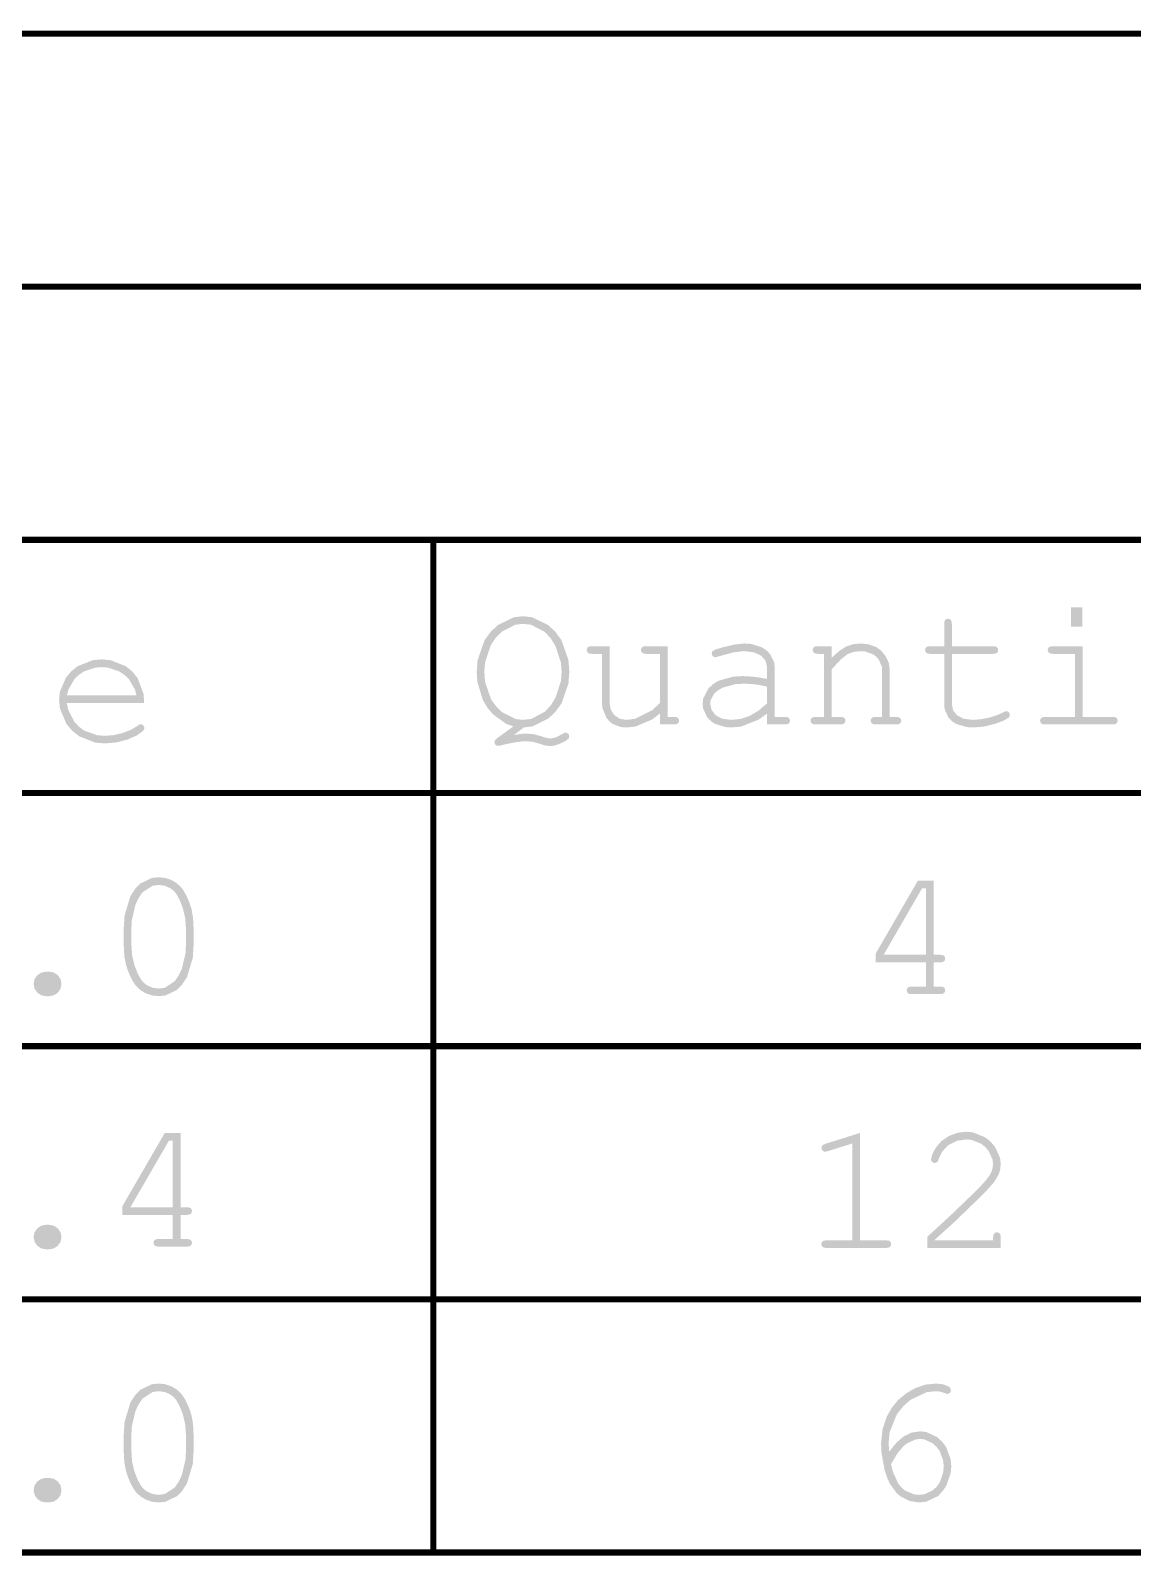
# Model space of a CAD drawing. Extents: x 0 to 13284, y 0 to 3969.
# Drawn here: x 7962 to 8665, y 2996 to 3969 of the extents above; entities that cross this region are included whole.
import ezdxf

# ---------------------------------------------------------------- set-up
doc = ezdxf.new("R2010")
doc.units = 0
doc.layers.add('DRILL_SYMBOLS', color=255, linetype='CONTINUOUS')

msp = doc.modelspace()

# ---------------------------------------------------------------- hatches: boundary and pattern name
at = {"layer": 'DRILL_SYMBOLS'}
for points in [[(8632.604606, 3600.924094), (8632.604606, 3588.409488), (8625.453386, 3588.409488), (8625.453386, 3600.924094)], [(8276.486102, 3524.222559), (8270.026929, 3519.378189), (8274.395512, 3520.113465), (8277.927874, 3520.358583), (8282.959646, 3519.897205), (8287.904961, 3518.51311), (8290.975945, 3517.518268), (8293.268346, 3517.186693), (8296.800709, 3517.864331), (8300.707913, 3519.897205), (8302.092008, 3520.675787), (8303.014764, 3520.935276), (8303.959134, 3520.769488), (8304.716063, 3520.272087), (8305.213465, 3519.500709), (8305.379252, 3518.51311), (8305.235079, 3517.705709), (8304.802559, 3517.013661), (8302.827323, 3515.514213), (8299.323819, 3513.784094), (8296.123071, 3512.702756), (8292.98, 3512.342323), (8290.096457, 3512.731575), (8286.290157, 3513.899449), (8282.094606, 3515.067283), (8278.043189, 3515.456535), (8274.885709, 3515.283543), (8271.065, 3514.764488), (8265.816969, 3513.784094), (8261.722323, 3512.803661), (8260.72748, 3512.587402), (8260.049843, 3512.515315), (8259.141535, 3512.688346), (8258.377402, 3513.207362), (8257.858346, 3514.014764), (8257.685354, 3515.052835), (8258.016929, 3516.148583), (8259.011772, 3517.129016), (8269.79626, 3524.914606), (8265.151929, 3526.543386), (8256.890551, 3532.483071), (8253.273504, 3536.793937), (8250.258386, 3541.793268), (8246.812559, 3553.240984), (8246.381811, 3559.689331), (8246.938701, 3567.14689), (8251.39378, 3579.921024), (8255.292008, 3585.237559), (8259.92189, 3589.577323), (8270.230591, 3594.537008), (8275.90937, 3595.156969), (8281.588189, 3594.537008), (8291.89685, 3589.577323), (8296.526772, 3585.237559), (8300.424961, 3579.921024), (8304.880039, 3567.14689), (8305.436929, 3559.689331), (8304.889055, 3552.330866), (8300.506063, 3539.657638), (8300.534921, 3559.689331), (8300.105984, 3565.449213), (8296.674567, 3576.060669), (8293.672047, 3580.912244), (8289.988307, 3585.024921), (8281.106969, 3589.725079), (8275.90937, 3590.312638), (8270.991142, 3589.752126), (8262.268386, 3585.268228), (8258.463898, 3581.344764), (8255.297402, 3576.628386), (8251.678543, 3565.80063), (8251.226181, 3559.689331), (8251.700157, 3553.25), (8255.492047, 3542.220394), (8258.809921, 3537.630157), (8262.722559, 3533.883346), (8271.272283, 3529.60126), (8275.90937, 3529.066024), (8281.106969, 3529.651732), (8289.988307, 3534.33748), (8293.672047, 3538.437559), (8296.674567, 3543.280118), (8300.105984, 3553.905984), (8300.534921, 3559.689331), (8300.506063, 3539.657638), (8296.670945, 3534.342913), (8292.122126, 3529.980118), (8282.029724, 3524.919961)], [(8549.385315, 3576.067874), (8575.683307, 3576.067874), (8577.168346, 3575.894882), (8578.16315, 3575.375827), (8578.725472, 3574.582835), (8578.912874, 3573.588031), (8578.725472, 3572.636457), (8578.16315, 3571.857913), (8577.168346, 3571.338858), (8575.683307, 3571.165827), (8549.385315, 3571.165827), (8549.385315, 3538.927756), (8550.22878, 3535.06378), (8552.759094, 3531.89189), (8556.918622, 3529.77248), (8562.649646, 3529.066024), (8567.753543, 3529.433661), (8573.261142, 3530.536614), (8578.336181, 3532.100945), (8582.14248, 3533.852717), (8583.194961, 3534.415), (8584.045591, 3534.602441), (8584.910669, 3534.422205), (8585.660394, 3533.881535), (8586.179449, 3533.095748), (8586.352441, 3532.180236), (8586.165, 3531.344016), (8585.602717, 3530.565433), (8582.438031, 3528.582992), (8576.634882, 3526.441969), (8569.663898, 3524.777402), (8562.995669, 3524.222559), (8558.97315, 3524.471181), (8552.22563, 3526.460394), (8549.500669, 3528.200945), (8547.305551, 3530.363622), (8544.79689, 3535.727008), (8544.483307, 3538.927756), (8544.483307, 3571.165827), (8535.544291, 3571.165827), (8534.059252, 3571.338858), (8533.064449, 3571.857913), (8532.502126, 3572.650866), (8532.314724, 3573.645709), (8532.502126, 3574.597283), (8533.064449, 3575.375827), (8534.059252, 3575.894882), (8535.544291, 3576.067874), (8544.483307, 3576.067874), (8544.483307, 3590.370276), (8544.656299, 3591.855315), (8545.175354, 3592.850157), (8545.953898, 3593.412441), (8546.905472, 3593.599882), (8547.900315, 3593.412441), (8548.693268, 3592.850157), (8549.212323, 3591.855315), (8549.385315, 3590.370276)], [(8363.280984, 3526.124803), (8363.280984, 3533.218307), (8358.220315, 3529.282677), (8347.493543, 3524.784764), (8341.827362, 3524.222559), (8338.493228, 3524.463976), (8333.100984, 3526.395512), (8331.042874, 3528.085591), (8328.948701, 3530.727638), (8326.555354, 3536.638937), (8326.256181, 3539.90815), (8326.256181, 3571.165827), (8319.73937, 3571.165827), (8318.254331, 3571.338858), (8317.259488, 3571.857913), (8316.697205, 3572.650866), (8316.509764, 3573.645709), (8316.697205, 3574.597283), (8317.259488, 3575.375827), (8318.254331, 3575.894882), (8319.73937, 3576.067874), (8331.100551, 3576.067874), (8331.100551, 3539.90815), (8331.850276, 3535.597244), (8334.099449, 3532.122559), (8337.473189, 3529.830157), (8341.596654, 3529.066024), (8347.385394, 3529.743622), (8358.227559, 3535.164724), (8363.280984, 3539.90815), (8363.280984, 3571.165827), (8354.341969, 3571.165827), (8352.856929, 3571.338858), (8351.862087, 3571.857913), (8351.299803, 3572.650866), (8351.112402, 3573.645709), (8351.299803, 3574.597283), (8351.862087, 3575.375827), (8352.856929, 3575.894882), (8354.341969, 3576.067874), (8368.125315, 3576.067874), (8368.125315, 3530.969134), (8372.219961, 3530.969134), (8373.705, 3530.803346), (8374.699843, 3530.305945), (8375.262126, 3529.534567), (8375.449567, 3528.546969), (8375.262126, 3527.595394), (8374.699843, 3526.81685), (8373.705, 3526.297795), (8372.219961, 3526.124803)], [(8431.505787, 3526.124803), (8431.505787, 3533.102992), (8426.13878, 3529.217795), (8414.864094, 3524.777559), (8408.956417, 3524.222559), (8404.840157, 3524.498228), (8398.034961, 3526.703701), (8395.346063, 3528.633465), (8393.201417, 3530.96374), (8390.750394, 3536.370394), (8390.444016, 3539.446772), (8390.847717, 3542.852992), (8394.077283, 3548.994961), (8396.90315, 3551.730709), (8400.504016, 3554.026732), (8409.933228, 3556.650787), (8415.761575, 3556.97878), (8419.250669, 3556.87063), (8423.02815, 3556.54626), (8427.108346, 3555.991142), (8431.505787, 3555.190984), (8431.505787, 3563.034252), (8430.583031, 3566.754016), (8427.814843, 3569.954764), (8423.201142, 3572.160669), (8416.742008, 3572.895984), (8409.95122, 3572.074173), (8400.88248, 3569.60874), (8399.368622, 3569.176181), (8398.517953, 3569.032008), (8397.660118, 3569.205039), (8396.932008, 3569.724055), (8396.434606, 3570.502638), (8396.26878, 3571.454213), (8396.412953, 3572.333701), (8396.845512, 3573.011299), (8398.878386, 3574.034961), (8403.362323, 3575.375827), (8411.263268, 3577.19248), (8416.972677, 3577.798031), (8421.305197, 3577.515079), (8428.456417, 3575.251457), (8431.275079, 3573.270827), (8433.520669, 3570.933346), (8436.087008, 3565.815039), (8436.407795, 3563.034252), (8436.407795, 3530.969134), (8431.505787, 3550.23126), (8428.002244, 3551.081929), (8424.29689, 3551.673031), (8420.389685, 3552.019055), (8416.28063, 3552.134409), (8411.292087, 3551.849646), (8403.045118, 3549.571654), (8399.786732, 3547.578386), (8397.818701, 3545.794213), (8395.569528, 3541.728386), (8395.288386, 3539.446772), (8396.14622, 3535.409803), (8398.719803, 3532.064882), (8402.937008, 3529.815748), (8408.725709, 3529.066024), (8414.788386, 3529.693189), (8420.404094, 3531.574685), (8425.87563, 3534.825906), (8431.505787, 3539.562126), (8431.505787, 3550.23126), (8436.407795, 3530.969134), (8442.866969, 3530.969134), (8444.395236, 3530.803346), (8445.404488, 3530.305945), (8445.966772, 3529.534567), (8446.154213, 3528.546969), (8445.966772, 3527.595394), (8445.404488, 3526.81685), (8444.395236, 3526.297795), (8442.866969, 3526.124803)], [(8472.798228, 3576.067874), (8472.798228, 3568.743661), (8477.62815, 3573.083425), (8481.967913, 3575.837205), (8486.322087, 3577.307795), (8491.195276, 3577.798031), (8496.486575, 3577.20689), (8501.287717, 3575.433504), (8504.365906, 3573.133858), (8507.141299, 3569.695236), (8509.109331, 3565.636654), (8509.765354, 3561.477126), (8509.765354, 3530.969134), (8513.86, 3530.969134), (8515.345, 3530.803346), (8516.339843, 3530.305945), (8516.902126, 3529.534567), (8517.089567, 3528.546969), (8516.902126, 3527.595394), (8516.339843, 3526.81685), (8515.345, 3526.297795), (8513.86, 3526.124803), (8500.884016, 3526.124803), (8499.355709, 3526.297795), (8498.346496, 3526.81685), (8497.784173, 3527.595394), (8497.596772, 3528.546969), (8497.784173, 3529.534567), (8498.346496, 3530.305945), (8499.355709, 3530.803346), (8500.884016, 3530.969134), (8504.920984, 3530.969134), (8504.920984, 3560.669724), (8504.686693, 3563.136969), (8502.812362, 3567.476693), (8501.172362, 3569.349213), (8499.139449, 3570.900906), (8494.122087, 3572.674291), (8491.137598, 3572.895984), (8486.66811, 3572.412992), (8482.832992, 3570.964016), (8478.565315, 3567.597441), (8472.798228, 3561.361772), (8472.798228, 3530.969134), (8478.276969, 3530.969134), (8479.762008, 3530.803346), (8480.756811, 3530.305945), (8481.319094, 3529.534567), (8481.506535, 3528.546969), (8481.319094, 3527.595394), (8480.756811, 3526.81685), (8479.762008, 3526.297795), (8478.276969, 3526.124803), (8462.475118, 3526.124803), (8460.990079, 3526.297795), (8459.995276, 3526.81685), (8459.432953, 3527.595394), (8459.245551, 3528.546969), (8459.432953, 3529.534567), (8459.995276, 3530.305945), (8460.990079, 3530.803346), (8462.475118, 3530.969134), (8467.953858, 3530.969134), (8467.953858, 3571.165827), (8463.859213, 3571.165827), (8462.374173, 3571.338858), (8461.37937, 3571.857913), (8460.817087, 3572.650866), (8460.629646, 3573.645709), (8460.817087, 3574.597283), (8461.37937, 3575.375827), (8462.374173, 3575.894882), (8463.859213, 3576.067874)], [(8632.777598, 3576.067874), (8632.777598, 3530.969134), (8651.809055, 3530.969134), (8653.337323, 3530.803346), (8654.346575, 3530.305945), (8654.908858, 3529.534567), (8655.096299, 3528.546969), (8654.908858, 3527.595394), (8654.346575, 3526.81685), (8653.337323, 3526.297795), (8651.809055, 3526.124803), (8608.901811, 3526.124803), (8607.416772, 3526.297795), (8606.421969, 3526.81685), (8605.859685, 3527.595394), (8605.672244, 3528.546969), (8605.859685, 3529.534567), (8606.421969, 3530.305945), (8607.416772, 3530.803346), (8608.901811, 3530.969134), (8627.933268, 3530.969134), (8627.933268, 3571.165827), (8613.803858, 3571.165827), (8612.311614, 3571.338858), (8611.295157, 3571.857913), (8610.71126, 3572.636457), (8610.516614, 3573.588031), (8610.704016, 3574.582835), (8611.266339, 3575.375827), (8612.275551, 3575.894882), (8613.803858, 3576.067874)], [(8034.32937, 3539.763976), (7984.962992, 3539.763976), (7985.930787, 3535.292677), (7989.86685, 3527.723346), (7992.835079, 3524.625315), (7996.333189, 3522.114843), (8004.508071, 3519.245709), (8009.184843, 3518.887087), (8014.735669, 3519.334016), (8020.546024, 3520.674882), (8025.938268, 3522.751024), (8030.234724, 3525.403898), (8031.258386, 3526.052677), (8032.137874, 3526.268976), (8033.002953, 3526.08874), (8033.752677, 3525.548071), (8034.271732, 3524.762283), (8034.444724, 3523.846772), (8034.214055, 3522.880787), (8033.522008, 3521.943622), (8029.679646, 3519.15378), (8023.689094, 3516.551378), (8016.530669, 3514.670551), (8009.184843, 3514.043622), (8003.214055, 3514.553583), (7992.818858, 3518.633346), (7988.394409, 3522.20315), (7984.748543, 3526.497835), (7980.581811, 3536.374016), (7980.060945, 3541.955472), (7980.54937, 3547.044921), (7984.456575, 3556.099291), (7987.875394, 3560.064173), (7992.015079, 3563.369449), (8001.689409, 3567.14689), (8007.224016, 3567.619094), (8012.900984, 3567.134291), (8022.67622, 3563.255906), (8026.774488, 3559.862323), (8030.122992, 3555.697402), (8029.427362, 3544.666024), (8028.412717, 3548.486732), (8024.620827, 3555.003543), (8021.843622, 3557.699646), (8018.626654, 3559.894764), (8011.31685, 3562.403465), (8007.224016, 3562.717047), (8003.132953, 3562.407047), (7995.837598, 3559.927205), (7992.633228, 3557.757323), (7989.865039, 3555.079252), (7986.05874, 3548.533583), (7985.020669, 3544.666024), (8029.427362, 3544.666024), (8030.122992, 3555.697402), (8033.900472, 3545.648228)], [(8065.788937, 3396.772559), (8065.788937, 3384.777008), (8065.323976, 3377.369882), (8061.604173, 3364.999449), (8060.944567, 3396.138189), (8060.461575, 3402.76315), (8059.012598, 3408.912323), (8056.958071, 3414.225276), (8054.658425, 3418.341535), (8053.000394, 3420.215827), (8050.909803, 3421.801772), (8047.420709, 3423.315669), (8043.527913, 3423.820276), (8039.682008, 3423.30122), (8033.309331, 3419.148937), (8030.782638, 3415.515669), (8028.764134, 3411.190315), (8026.457323, 3401.501575), (8026.168937, 3396.138189), (8026.168937, 3385.469055), (8026.651969, 3378.83689), (8028.100945, 3372.666102), (8030.169882, 3367.331535), (8032.512756, 3363.208031), (8034.127559, 3361.376969), (8036.203701, 3359.805433), (8039.707244, 3358.248346), (8043.643268, 3357.729291), (8047.463976, 3358.250118), (8053.807795, 3362.41685), (8056.330906, 3366.062756), (8058.34937, 3370.400709), (8060.65622, 3380.103858), (8060.944567, 3385.469055), (8060.944567, 3396.138189), (8061.604173, 3364.999449), (8058.34937, 3360.036142), (8055.245945, 3356.907874), (8047.892913, 3353.332717), (8043.643268, 3352.885827), (8039.49815, 3353.311142), (8035.59815, 3354.587126), (8032.10185, 3356.626575), (8029.167835, 3359.344094), (8027.416102, 3361.823937), (8025.505748, 3365.457205), (8023.797244, 3369.494173), (8022.651024, 3373.185118), (8021.656181, 3378.562953), (8021.324606, 3384.777008), (8021.324606, 3396.772559), (8021.789567, 3404.204921), (8025.509331, 3416.604173), (8028.764134, 3421.571102), (8031.867559, 3424.699764), (8039.22063, 3428.275354), (8043.470276, 3428.722323), (8047.651417, 3428.296969), (8051.544213, 3427.021024), (8055.018898, 3424.980906), (8057.945669, 3422.26315), (8059.733504, 3419.740039), (8061.636614, 3416.092362), (8063.337913, 3412.069803), (8064.520197, 3408.422126), (8065.471732, 3403.029882)], [(8532.920276, 3374.425039), (8532.920276, 3421.657598), (8530.382756, 3421.657598), (8505.872559, 3379.269409), (8532.920276, 3379.269409), (8532.920276, 3374.425039), (8500.79752, 3374.425039), (8500.79752, 3380.019134), (8527.729882, 3426.559606), (8537.822323, 3426.559606), (8537.822323, 3379.269409), (8541.859291, 3379.269409), (8543.387559, 3379.103583), (8544.396811, 3378.606181), (8544.959094, 3377.834843), (8545.146535, 3376.847205), (8544.959094, 3375.89563), (8544.396811, 3375.117087), (8543.387559, 3374.598031), (8541.859291, 3374.425039), (8537.822323, 3374.425039), (8537.822323, 3359.02685), (8541.859291, 3359.02685), (8543.387559, 3358.861063), (8544.396811, 3358.363661), (8544.959094, 3357.592283), (8545.146535, 3356.604685), (8544.959094, 3355.65311), (8544.396811, 3354.874567), (8543.387559, 3354.355512), (8541.859291, 3354.18252), (8523.865945, 3354.18252), (8522.337638, 3354.355512), (8521.328386, 3354.874567), (8520.766102, 3355.65311), (8520.578661, 3356.604685), (8520.766102, 3357.592283), (8521.328386, 3358.363661), (8522.337638, 3358.861063), (8523.865945, 3359.02685), (8532.920276, 3359.02685)], [(7971.669843, 3368.51378), (7973.746024, 3368.51378), (7976.744882, 3367.944291), (7979.282441, 3366.235787), (7981.012559, 3363.719882), (7981.589252, 3360.728189), (7981.005354, 3357.657205), (7979.253583, 3355.134094), (7976.708858, 3353.447913), (7973.746024, 3352.885827), (7971.669843, 3352.885827), (7968.670945, 3353.455118), (7966.133425, 3355.162953), (7964.403307, 3357.678819), (7963.826575, 3360.670512), (7964.410512, 3363.741496), (7966.162283, 3366.264606), (7968.707008, 3367.951496)], [(8052.582283, 3213.440276), (8052.582283, 3260.672835), (8050.044764, 3260.672835), (8025.534567, 3218.284646), (8052.582283, 3218.284646), (8052.582283, 3213.440276), (8020.459528, 3213.440276), (8020.459528, 3219.03437), (8047.39189, 3265.574843), (8057.484331, 3265.574843), (8057.484331, 3218.284646), (8061.521299, 3218.284646), (8063.049567, 3218.118819), (8064.058819, 3217.621417), (8064.621102, 3216.850079), (8064.808543, 3215.862441), (8064.621102, 3214.910866), (8064.058819, 3214.132323), (8063.049567, 3213.613268), (8061.521299, 3213.440276), (8057.484331, 3213.440276), (8057.484331, 3198.042087), (8061.521299, 3198.042087), (8063.049567, 3197.876299), (8064.058819, 3197.378898), (8064.621102, 3196.60752), (8064.808543, 3195.619921), (8064.621102, 3194.668346), (8064.058819, 3193.889803), (8063.049567, 3193.370748), (8061.521299, 3193.197756), (8043.527913, 3193.197756), (8041.999646, 3193.370748), (8040.990394, 3193.889803), (8040.42811, 3194.668346), (8040.240669, 3195.619921), (8040.42811, 3196.60752), (8040.990394, 3197.378898), (8041.999646, 3197.876299), (8043.527913, 3198.042087), (8052.582283, 3198.042087)], [(8490.849252, 3265.690197), (8490.849252, 3197.177008), (8507.458504, 3197.177008), (8508.943543, 3197.01122), (8509.938346, 3196.513819), (8510.500669, 3195.742441), (8510.688071, 3194.754843), (8510.500669, 3193.803268), (8509.938346, 3193.024724), (8508.943543, 3192.505669), (8507.458504, 3192.332677), (8469.39563, 3192.332677), (8467.910591, 3192.505669), (8466.915787, 3193.024724), (8466.353504, 3193.803268), (8466.166063, 3194.754843), (8466.353504, 3195.742441), (8466.915787, 3196.513819), (8467.910591, 3197.01122), (8469.39563, 3197.177008), (8486.004882, 3197.177008), (8486.004882, 3259.000354), (8470.203031, 3254.04063), (8469.208189, 3253.781142), (8468.530551, 3253.694606), (8467.701535, 3253.874843), (8466.944606, 3254.415512), (8466.403937, 3255.20126), (8466.22374, 3256.116811), (8466.367913, 3256.953031), (8466.800433, 3257.731575), (8467.50689, 3258.207362), (8468.703583, 3258.712008)], [(8538.485512, 3197.177008), (8575.683307, 3197.177008), (8575.683307, 3199.080157), (8575.856339, 3200.565197), (8576.375354, 3201.560039), (8577.168346, 3202.122323), (8578.16315, 3202.309724), (8579.114724, 3202.122323), (8579.893307, 3201.560039), (8580.412323, 3200.565197), (8580.585354, 3199.080157), (8580.585354, 3192.332677), (8533.756496, 3192.332677), (8533.756496, 3199.483858), (8548.318425, 3212.863543), (8562.476654, 3226.473898), (8567.969803, 3232.024724), (8571.415669, 3235.874291), (8573.455787, 3238.692953), (8574.731732, 3241.151181), (8575.402165, 3243.436378), (8575.62563, 3245.736024), (8575.312047, 3248.760157), (8572.803386, 3254.267717), (8570.608268, 3256.751181), (8567.969803, 3258.845354), (8561.91437, 3261.238701), (8558.497362, 3261.537874), (8552.513976, 3260.629567), (8547.251496, 3257.904606), (8543.214528, 3253.83878), (8540.907677, 3248.907913), (8540.518425, 3247.768937), (8540.042638, 3247.120118), (8539.292913, 3246.687598), (8538.427835, 3246.543425), (8537.526732, 3246.709213), (8536.784213, 3247.206614), (8536.286811, 3247.934724), (8536.120984, 3248.792598), (8536.877913, 3252.050984), (8539.14874, 3256.289803), (8542.75315, 3260.514213), (8547.511024, 3263.72937), (8552.910472, 3265.762283), (8558.439685, 3266.439921), (8562.808268, 3266.047008), (8570.593858, 3262.903937), (8574.010866, 3260.15378), (8576.861969, 3256.906181), (8580.120394, 3249.783819), (8580.527677, 3245.909016), (8580.25374, 3242.701063), (8579.431929, 3239.767047), (8577.954094, 3236.840276), (8575.712165, 3233.653937), (8572.042835, 3229.494409), (8566.282953, 3223.648031), (8550.798268, 3208.696811), (8538.485512, 3197.523031)], [(7971.669843, 3207.096457), (7973.746024, 3207.096457), (7976.744882, 3206.526969), (7979.282441, 3204.818465), (7981.012559, 3202.302559), (7981.589252, 3199.310866), (7981.005354, 3196.239882), (7979.253583, 3193.716772), (7976.708858, 3192.030591), (7973.746024, 3191.468504), (7971.669843, 3191.468504), (7968.670945, 3192.037795), (7966.133425, 3193.74563), (7964.403307, 3196.261496), (7963.826575, 3199.253189), (7964.410512, 3202.324173), (7966.162283, 3204.847283), (7968.707008, 3206.534173)], [(8065.788937, 3073.937913), (8065.788937, 3061.942362), (8065.323976, 3054.535236), (8061.604173, 3042.164803), (8060.944567, 3073.303543), (8060.461575, 3079.928504), (8059.012598, 3086.077677), (8056.958071, 3091.39063), (8054.658425, 3095.50689), (8053.000394, 3097.381181), (8050.909803, 3098.967126), (8047.420709, 3100.481024), (8043.527913, 3100.98563), (8039.682008, 3100.466575), (8033.309331, 3096.314291), (8030.782638, 3092.681024), (8028.764134, 3088.355669), (8026.457323, 3078.666929), (8026.168937, 3073.303543), (8026.168937, 3062.634409), (8026.651969, 3056.002244), (8028.100945, 3049.831457), (8030.169882, 3044.49689), (8032.512756, 3040.373386), (8034.127559, 3038.542323), (8036.203701, 3036.970787), (8039.707244, 3035.413701), (8043.643268, 3034.894646), (8047.463976, 3035.415472), (8053.807795, 3039.582205), (8056.330906, 3043.22811), (8058.34937, 3047.566063), (8060.65622, 3057.269213), (8060.944567, 3062.634409), (8060.944567, 3073.303543), (8061.604173, 3042.164803), (8058.34937, 3037.201496), (8055.245945, 3034.073228), (8047.892913, 3030.498071), (8043.643268, 3030.051181), (8039.49815, 3030.476496), (8035.59815, 3031.75248), (8032.10185, 3033.791929), (8029.167835, 3036.509449), (8027.416102, 3038.989291), (8025.505748, 3042.622559), (8023.797244, 3046.659528), (8022.651024, 3050.350472), (8021.656181, 3055.728307), (8021.324606, 3061.942362), (8021.324606, 3073.937913), (8021.789567, 3081.370276), (8025.509331, 3093.769528), (8028.764134, 3098.736457), (8031.867559, 3101.865118), (8039.22063, 3105.440709), (8043.470276, 3105.887677), (8047.651417, 3105.462323), (8051.544213, 3104.186378), (8055.018898, 3102.14626), (8057.945669, 3099.428504), (8059.733504, 3096.905394), (8061.636614, 3093.257717), (8063.337913, 3089.235157), (8064.520197, 3085.58748), (8065.471732, 3080.195236)], [(8509.448189, 3062.40374), (8510.543937, 3054.387441), (8511.796457, 3049.514252), (8515.242323, 3042.017008), (8517.435591, 3039.392992), (8519.892047, 3037.424961), (8525.442874, 3035.175787), (8528.537283, 3034.894646), (8531.649724, 3035.210039), (8537.171693, 3037.73315), (8539.58126, 3039.940866), (8541.587165, 3042.653189), (8543.879567, 3049.213268), (8544.166142, 3053.061024), (8543.877756, 3056.67626), (8541.570945, 3062.933583), (8539.552441, 3065.57563), (8537.169921, 3067.745512), (8531.950669, 3070.225354), (8529.113976, 3070.535354), (8526.342165, 3070.236181), (8520.949921, 3067.842835), (8518.329528, 3065.748622), (8514.652992, 3061.322402), (8510.543937, 3054.387441), (8509.448189, 3062.40374), (8514.011378, 3068.170827), (8518.70437, 3072.207795), (8523.728976, 3074.586732), (8529.287008, 3075.379685), (8533.042835, 3074.977795), (8539.905669, 3071.762638), (8543.012717, 3068.94937), (8545.636732, 3065.545), (8548.63563, 3057.600827), (8549.010472, 3053.061024), (8548.668071, 3048.827598), (8545.928701, 3040.912244), (8543.531732, 3037.230315), (8540.532835, 3034.089449), (8532.977953, 3030.499882), (8528.421929, 3030.051181), (8522.344843, 3031.016929), (8516.685906, 3033.914252), (8514.106929, 3036.105748), (8509.824843, 3042.045866), (8508.121732, 3045.794488), (8506.43126, 3050.916378), (8504.499291, 3061.960394), (8504.257795, 3067.88248), (8505.166102, 3076.677283), (8507.891063, 3084.837756), (8511.12063, 3090.525551), (8515.272953, 3095.478031), (8520.268701, 3099.644764), (8526.028583, 3102.975276), (8532.422874, 3105.159567), (8539.321772, 3105.887677), (8543.762441, 3105.39748), (8547.395709, 3103.92685), (8548.43378, 3102.917598), (8548.779803, 3101.62), (8548.62122, 3100.67563), (8548.145433, 3099.918701), (8547.424528, 3099.421299), (8546.53063, 3099.255512), (8545.708819, 3099.399685), (8544.742835, 3099.832205), (8542.089961, 3100.697283), (8538.860394, 3100.98563), (8533.361811, 3100.38189), (8523.110787, 3095.551929), (8518.358346, 3091.325748), (8514.30874, 3086.26689), (8509.680669, 3074.775945), (8509.102165, 3068.343819), (8509.188661, 3065.907244)], [(7971.669843, 3045.679134), (7973.746024, 3045.679134), (7976.744882, 3045.109646), (7979.282441, 3043.401142), (7981.012559, 3040.885236), (7981.589252, 3037.893543), (7981.005354, 3034.822559), (7979.253583, 3032.299449), (7976.708858, 3030.613268), (7973.746024, 3030.051181), (7971.669843, 3030.051181), (7968.670945, 3030.620472), (7966.133425, 3032.328307), (7964.403307, 3034.844173), (7963.826575, 3037.835866), (7964.410512, 3040.90685), (7966.162283, 3043.429961), (7968.707008, 3045.11685)]]:
    msp.add_hatch(color=7, dxfattribs=at).paths.add_polyline_path(points)

# ---------------------------------------------------------------- linework, layer by layer
at = {"layer": 'DRILL_SYMBOLS', "color": 7}
for points, const_width in [([(13281.884016, 3966.692913), (7116.299213, 3966.692913)], 3.937008), ([(7116.299213, 3805.275591), (13281.884016, 3805.275591)], 3.937008), ([(7116.299213, 3643.858268), (13281.884016, 3643.858268)], 3.937008), ([(8218.730551, 3643.858268), (8218.730551, 2998.188976)], 3.937008), ([(8632.604606, 3600.924094), (8632.604606, 3588.409488), (8625.453386, 3588.409488), (8625.453386, 3600.924094), (8632.604606, 3600.924094)], 0.000039), ([(8276.486102, 3524.222559), (8270.026929, 3519.378189), (8274.395512, 3520.113465), (8277.927874, 3520.358583), (8282.959646, 3519.897205), (8287.904961, 3518.51311), (8290.975945, 3517.518268), (8293.268346, 3517.186693), (8296.800709, 3517.864331), (8300.707913, 3519.897205), (8302.092008, 3520.675787), (8303.014764, 3520.935276), (8303.959134, 3520.769488), (8304.716063, 3520.272087), (8305.213465, 3519.500709), (8305.379252, 3518.51311), (8305.235079, 3517.705709), (8304.802559, 3517.013661), (8302.827323, 3515.514213), (8299.323819, 3513.784094), (8296.123071, 3512.702756), (8292.98, 3512.342323), (8290.096457, 3512.731575), (8286.290157, 3513.899449), (8282.094606, 3515.067283), (8278.043189, 3515.456535), (8274.885709, 3515.283543), (8271.065, 3514.764488), (8265.816969, 3513.784094), (8261.722323, 3512.803661), (8260.72748, 3512.587402), (8260.049843, 3512.515315), (8259.141535, 3512.688346), (8258.377402, 3513.207362), (8257.858346, 3514.014764), (8257.685354, 3515.052835), (8258.016929, 3516.148583), (8259.011772, 3517.129016), (8269.79626, 3524.914606), (8265.151929, 3526.543386), (8256.890551, 3532.483071), (8253.273504, 3536.793937), (8250.258386, 3541.793268), (8246.812559, 3553.240984), (8246.381811, 3559.689331), (8246.938701, 3567.14689), (8251.39378, 3579.921024), (8255.292008, 3585.237559), (8259.92189, 3589.577323), (8270.230591, 3594.537008), (8275.90937, 3595.156969), (8281.588189, 3594.537008), (8291.89685, 3589.577323), (8296.526772, 3585.237559), (8300.424961, 3579.921024), (8304.880039, 3567.14689), (8305.436929, 3559.689331), (8304.889055, 3552.330866), (8300.506063, 3539.657638), (8300.534921, 3559.689331), (8300.105984, 3565.449213), (8296.674567, 3576.060669), (8293.672047, 3580.912244), (8289.988307, 3585.024921), (8281.106969, 3589.725079), (8275.90937, 3590.312638), (8270.991142, 3589.752126), (8262.268386, 3585.268228), (8258.463898, 3581.344764), (8255.297402, 3576.628386), (8251.678543, 3565.80063), (8251.226181, 3559.689331), (8251.700157, 3553.25), (8255.492047, 3542.220394), (8258.809921, 3537.630157), (8262.722559, 3533.883346), (8271.272283, 3529.60126), (8275.90937, 3529.066024), (8281.106969, 3529.651732), (8289.988307, 3534.33748), (8293.672047, 3538.437559), (8296.674567, 3543.280118), (8300.105984, 3553.905984), (8300.534921, 3559.689331), (8300.506063, 3539.657638), (8296.670945, 3534.342913), (8292.122126, 3529.980118), (8282.029724, 3524.919961), (8276.486102, 3524.222559)], 0.000039), ([(8549.385315, 3576.067874), (8575.683307, 3576.067874), (8577.168346, 3575.894882), (8578.16315, 3575.375827), (8578.725472, 3574.582835), (8578.912874, 3573.588031), (8578.725472, 3572.636457), (8578.16315, 3571.857913), (8577.168346, 3571.338858), (8575.683307, 3571.165827), (8549.385315, 3571.165827), (8549.385315, 3538.927756), (8550.22878, 3535.06378), (8552.759094, 3531.89189), (8556.918622, 3529.77248), (8562.649646, 3529.066024), (8567.753543, 3529.433661), (8573.261142, 3530.536614), (8578.336181, 3532.100945), (8582.14248, 3533.852717), (8583.194961, 3534.415), (8584.045591, 3534.602441), (8584.910669, 3534.422205), (8585.660394, 3533.881535), (8586.179449, 3533.095748), (8586.352441, 3532.180236), (8586.165, 3531.344016), (8585.602717, 3530.565433), (8582.438031, 3528.582992), (8576.634882, 3526.441969), (8569.663898, 3524.777402), (8562.995669, 3524.222559), (8558.97315, 3524.471181), (8552.22563, 3526.460394), (8549.500669, 3528.200945), (8547.305551, 3530.363622), (8544.79689, 3535.727008), (8544.483307, 3538.927756), (8544.483307, 3571.165827), (8535.544291, 3571.165827), (8534.059252, 3571.338858), (8533.064449, 3571.857913), (8532.502126, 3572.650866), (8532.314724, 3573.645709), (8532.502126, 3574.597283), (8533.064449, 3575.375827), (8534.059252, 3575.894882), (8535.544291, 3576.067874), (8544.483307, 3576.067874), (8544.483307, 3590.370276), (8544.656299, 3591.855315), (8545.175354, 3592.850157), (8545.953898, 3593.412441), (8546.905472, 3593.599882), (8547.900315, 3593.412441), (8548.693268, 3592.850157), (8549.212323, 3591.855315), (8549.385315, 3590.370276), (8549.385315, 3576.067874)], 0.000039), ([(8363.280984, 3526.124803), (8363.280984, 3533.218307), (8358.220315, 3529.282677), (8347.493543, 3524.784764), (8341.827362, 3524.222559), (8338.493228, 3524.463976), (8333.100984, 3526.395512), (8331.042874, 3528.085591), (8328.948701, 3530.727638), (8326.555354, 3536.638937), (8326.256181, 3539.90815), (8326.256181, 3571.165827), (8319.73937, 3571.165827), (8318.254331, 3571.338858), (8317.259488, 3571.857913), (8316.697205, 3572.650866), (8316.509764, 3573.645709), (8316.697205, 3574.597283), (8317.259488, 3575.375827), (8318.254331, 3575.894882), (8319.73937, 3576.067874), (8331.100551, 3576.067874), (8331.100551, 3539.90815), (8331.850276, 3535.597244), (8334.099449, 3532.122559), (8337.473189, 3529.830157), (8341.596654, 3529.066024), (8347.385394, 3529.743622), (8358.227559, 3535.164724), (8363.280984, 3539.90815), (8363.280984, 3571.165827), (8354.341969, 3571.165827), (8352.856929, 3571.338858), (8351.862087, 3571.857913), (8351.299803, 3572.650866), (8351.112402, 3573.645709), (8351.299803, 3574.597283), (8351.862087, 3575.375827), (8352.856929, 3575.894882), (8354.341969, 3576.067874), (8368.125315, 3576.067874), (8368.125315, 3530.969134), (8372.219961, 3530.969134), (8373.705, 3530.803346), (8374.699843, 3530.305945), (8375.262126, 3529.534567), (8375.449567, 3528.546969), (8375.262126, 3527.595394), (8374.699843, 3526.81685), (8373.705, 3526.297795), (8372.219961, 3526.124803), (8363.280984, 3526.124803)], 0.000039), ([(8431.505787, 3526.124803), (8431.505787, 3533.102992), (8426.13878, 3529.217795), (8414.864094, 3524.777559), (8408.956417, 3524.222559), (8404.840157, 3524.498228), (8398.034961, 3526.703701), (8395.346063, 3528.633465), (8393.201417, 3530.96374), (8390.750394, 3536.370394), (8390.444016, 3539.446772), (8390.847717, 3542.852992), (8394.077283, 3548.994961), (8396.90315, 3551.730709), (8400.504016, 3554.026732), (8409.933228, 3556.650787), (8415.761575, 3556.97878), (8419.250669, 3556.87063), (8423.02815, 3556.54626), (8427.108346, 3555.991142), (8431.505787, 3555.190984), (8431.505787, 3563.034252), (8430.583031, 3566.754016), (8427.814843, 3569.954764), (8423.201142, 3572.160669), (8416.742008, 3572.895984), (8409.95122, 3572.074173), (8400.88248, 3569.60874), (8399.368622, 3569.176181), (8398.517953, 3569.032008), (8397.660118, 3569.205039), (8396.932008, 3569.724055), (8396.434606, 3570.502638), (8396.26878, 3571.454213), (8396.412953, 3572.333701), (8396.845512, 3573.011299), (8398.878386, 3574.034961), (8403.362323, 3575.375827), (8411.263268, 3577.19248), (8416.972677, 3577.798031), (8421.305197, 3577.515079), (8428.456417, 3575.251457), (8431.275079, 3573.270827), (8433.520669, 3570.933346), (8436.087008, 3565.815039), (8436.407795, 3563.034252), (8436.407795, 3530.969134), (8431.505787, 3550.23126), (8428.002244, 3551.081929), (8424.29689, 3551.673031), (8420.389685, 3552.019055), (8416.28063, 3552.134409), (8411.292087, 3551.849646), (8403.045118, 3549.571654), (8399.786732, 3547.578386), (8397.818701, 3545.794213), (8395.569528, 3541.728386), (8395.288386, 3539.446772), (8396.14622, 3535.409803), (8398.719803, 3532.064882), (8402.937008, 3529.815748), (8408.725709, 3529.066024), (8414.788386, 3529.693189), (8420.404094, 3531.574685), (8425.87563, 3534.825906), (8431.505787, 3539.562126), (8431.505787, 3550.23126), (8436.407795, 3530.969134), (8442.866969, 3530.969134), (8444.395236, 3530.803346), (8445.404488, 3530.305945), (8445.966772, 3529.534567), (8446.154213, 3528.546969), (8445.966772, 3527.595394), (8445.404488, 3526.81685), (8444.395236, 3526.297795), (8442.866969, 3526.124803), (8431.505787, 3526.124803)], 0.000039), ([(8472.798228, 3576.067874), (8472.798228, 3568.743661), (8477.62815, 3573.083425), (8481.967913, 3575.837205), (8486.322087, 3577.307795), (8491.195276, 3577.798031), (8496.486575, 3577.20689), (8501.287717, 3575.433504), (8504.365906, 3573.133858), (8507.141299, 3569.695236), (8509.109331, 3565.636654), (8509.765354, 3561.477126), (8509.765354, 3530.969134), (8513.86, 3530.969134), (8515.345, 3530.803346), (8516.339843, 3530.305945), (8516.902126, 3529.534567), (8517.089567, 3528.546969), (8516.902126, 3527.595394), (8516.339843, 3526.81685), (8515.345, 3526.297795), (8513.86, 3526.124803), (8500.884016, 3526.124803), (8499.355709, 3526.297795), (8498.346496, 3526.81685), (8497.784173, 3527.595394), (8497.596772, 3528.546969), (8497.784173, 3529.534567), (8498.346496, 3530.305945), (8499.355709, 3530.803346), (8500.884016, 3530.969134), (8504.920984, 3530.969134), (8504.920984, 3560.669724), (8504.686693, 3563.136969), (8502.812362, 3567.476693), (8501.172362, 3569.349213), (8499.139449, 3570.900906), (8494.122087, 3572.674291), (8491.137598, 3572.895984), (8486.66811, 3572.412992), (8482.832992, 3570.964016), (8478.565315, 3567.597441), (8472.798228, 3561.361772), (8472.798228, 3530.969134), (8478.276969, 3530.969134), (8479.762008, 3530.803346), (8480.756811, 3530.305945), (8481.319094, 3529.534567), (8481.506535, 3528.546969), (8481.319094, 3527.595394), (8480.756811, 3526.81685), (8479.762008, 3526.297795), (8478.276969, 3526.124803), (8462.475118, 3526.124803), (8460.990079, 3526.297795), (8459.995276, 3526.81685), (8459.432953, 3527.595394), (8459.245551, 3528.546969), (8459.432953, 3529.534567), (8459.995276, 3530.305945), (8460.990079, 3530.803346), (8462.475118, 3530.969134), (8467.953858, 3530.969134), (8467.953858, 3571.165827), (8463.859213, 3571.165827), (8462.374173, 3571.338858), (8461.37937, 3571.857913), (8460.817087, 3572.650866), (8460.629646, 3573.645709), (8460.817087, 3574.597283), (8461.37937, 3575.375827), (8462.374173, 3575.894882), (8463.859213, 3576.067874), (8472.798228, 3576.067874)], 0.000039), ([(8632.777598, 3576.067874), (8632.777598, 3530.969134), (8651.809055, 3530.969134), (8653.337323, 3530.803346), (8654.346575, 3530.305945), (8654.908858, 3529.534567), (8655.096299, 3528.546969), (8654.908858, 3527.595394), (8654.346575, 3526.81685), (8653.337323, 3526.297795), (8651.809055, 3526.124803), (8608.901811, 3526.124803), (8607.416772, 3526.297795), (8606.421969, 3526.81685), (8605.859685, 3527.595394), (8605.672244, 3528.546969), (8605.859685, 3529.534567), (8606.421969, 3530.305945), (8607.416772, 3530.803346), (8608.901811, 3530.969134), (8627.933268, 3530.969134), (8627.933268, 3571.165827), (8613.803858, 3571.165827), (8612.311614, 3571.338858), (8611.295157, 3571.857913), (8610.71126, 3572.636457), (8610.516614, 3573.588031), (8610.704016, 3574.582835), (8611.266339, 3575.375827), (8612.275551, 3575.894882), (8613.803858, 3576.067874), (8632.777598, 3576.067874)], 0.000039), ([(8034.32937, 3539.763976), (7984.962992, 3539.763976), (7985.930787, 3535.292677), (7989.86685, 3527.723346), (7992.835079, 3524.625315), (7996.333189, 3522.114843), (8004.508071, 3519.245709), (8009.184843, 3518.887087), (8014.735669, 3519.334016), (8020.546024, 3520.674882), (8025.938268, 3522.751024), (8030.234724, 3525.403898), (8031.258386, 3526.052677), (8032.137874, 3526.268976), (8033.002953, 3526.08874), (8033.752677, 3525.548071), (8034.271732, 3524.762283), (8034.444724, 3523.846772), (8034.214055, 3522.880787), (8033.522008, 3521.943622), (8029.679646, 3519.15378), (8023.689094, 3516.551378), (8016.530669, 3514.670551), (8009.184843, 3514.043622), (8003.214055, 3514.553583), (7992.818858, 3518.633346), (7988.394409, 3522.20315), (7984.748543, 3526.497835), (7980.581811, 3536.374016), (7980.060945, 3541.955472), (7980.54937, 3547.044921), (7984.456575, 3556.099291), (7987.875394, 3560.064173), (7992.015079, 3563.369449), (8001.689409, 3567.14689), (8007.224016, 3567.619094), (8012.900984, 3567.134291), (8022.67622, 3563.255906), (8026.774488, 3559.862323), (8030.122992, 3555.697402), (8029.427362, 3544.666024), (8028.412717, 3548.486732), (8024.620827, 3555.003543), (8021.843622, 3557.699646), (8018.626654, 3559.894764), (8011.31685, 3562.403465), (8007.224016, 3562.717047), (8003.132953, 3562.407047), (7995.837598, 3559.927205), (7992.633228, 3557.757323), (7989.865039, 3555.079252), (7986.05874, 3548.533583), (7985.020669, 3544.666024), (8029.427362, 3544.666024), (8030.122992, 3555.697402), (8033.900472, 3545.648228), (8034.32937, 3539.763976)], 0.000039), ([(7116.299213, 3482.440945), (13281.884016, 3482.440945)], 3.937008), ([(8065.788937, 3396.772559), (8065.788937, 3384.777008), (8065.323976, 3377.369882), (8061.604173, 3364.999449), (8060.944567, 3396.138189), (8060.461575, 3402.76315), (8059.012598, 3408.912323), (8056.958071, 3414.225276), (8054.658425, 3418.341535), (8053.000394, 3420.215827), (8050.909803, 3421.801772), (8047.420709, 3423.315669), (8043.527913, 3423.820276), (8039.682008, 3423.30122), (8033.309331, 3419.148937), (8030.782638, 3415.515669), (8028.764134, 3411.190315), (8026.457323, 3401.501575), (8026.168937, 3396.138189), (8026.168937, 3385.469055), (8026.651969, 3378.83689), (8028.100945, 3372.666102), (8030.169882, 3367.331535), (8032.512756, 3363.208031), (8034.127559, 3361.376969), (8036.203701, 3359.805433), (8039.707244, 3358.248346), (8043.643268, 3357.729291), (8047.463976, 3358.250118), (8053.807795, 3362.41685), (8056.330906, 3366.062756), (8058.34937, 3370.400709), (8060.65622, 3380.103858), (8060.944567, 3385.469055), (8060.944567, 3396.138189), (8061.604173, 3364.999449), (8058.34937, 3360.036142), (8055.245945, 3356.907874), (8047.892913, 3353.332717), (8043.643268, 3352.885827), (8039.49815, 3353.311142), (8035.59815, 3354.587126), (8032.10185, 3356.626575), (8029.167835, 3359.344094), (8027.416102, 3361.823937), (8025.505748, 3365.457205), (8023.797244, 3369.494173), (8022.651024, 3373.185118), (8021.656181, 3378.562953), (8021.324606, 3384.777008), (8021.324606, 3396.772559), (8021.789567, 3404.204921), (8025.509331, 3416.604173), (8028.764134, 3421.571102), (8031.867559, 3424.699764), (8039.22063, 3428.275354), (8043.470276, 3428.722323), (8047.651417, 3428.296969), (8051.544213, 3427.021024), (8055.018898, 3424.980906), (8057.945669, 3422.26315), (8059.733504, 3419.740039), (8061.636614, 3416.092362), (8063.337913, 3412.069803), (8064.520197, 3408.422126), (8065.471732, 3403.029882), (8065.788937, 3396.772559)], 0.000039), ([(8532.920276, 3374.425039), (8532.920276, 3421.657598), (8530.382756, 3421.657598), (8505.872559, 3379.269409), (8532.920276, 3379.269409), (8532.920276, 3374.425039), (8500.79752, 3374.425039), (8500.79752, 3380.019134), (8527.729882, 3426.559606), (8537.822323, 3426.559606), (8537.822323, 3379.269409), (8541.859291, 3379.269409), (8543.387559, 3379.103583), (8544.396811, 3378.606181), (8544.959094, 3377.834843), (8545.146535, 3376.847205), (8544.959094, 3375.89563), (8544.396811, 3375.117087), (8543.387559, 3374.598031), (8541.859291, 3374.425039), (8537.822323, 3374.425039), (8537.822323, 3359.02685), (8541.859291, 3359.02685), (8543.387559, 3358.861063), (8544.396811, 3358.363661), (8544.959094, 3357.592283), (8545.146535, 3356.604685), (8544.959094, 3355.65311), (8544.396811, 3354.874567), (8543.387559, 3354.355512), (8541.859291, 3354.18252), (8523.865945, 3354.18252), (8522.337638, 3354.355512), (8521.328386, 3354.874567), (8520.766102, 3355.65311), (8520.578661, 3356.604685), (8520.766102, 3357.592283), (8521.328386, 3358.363661), (8522.337638, 3358.861063), (8523.865945, 3359.02685), (8532.920276, 3359.02685), (8532.920276, 3374.425039)], 0.000039), ([(7971.669843, 3368.51378), (7973.746024, 3368.51378), (7976.744882, 3367.944291), (7979.282441, 3366.235787), (7981.012559, 3363.719882), (7981.589252, 3360.728189), (7981.005354, 3357.657205), (7979.253583, 3355.134094), (7976.708858, 3353.447913), (7973.746024, 3352.885827), (7971.669843, 3352.885827), (7968.670945, 3353.455118), (7966.133425, 3355.162953), (7964.403307, 3357.678819), (7963.826575, 3360.670512), (7964.410512, 3363.741496), (7966.162283, 3366.264606), (7968.707008, 3367.951496), (7971.669843, 3368.51378)], 0.000039), ([(7116.299213, 3321.023622), (13281.884016, 3321.023622)], 3.937008), ([(8052.582283, 3213.440276), (8052.582283, 3260.672835), (8050.044764, 3260.672835), (8025.534567, 3218.284646), (8052.582283, 3218.284646), (8052.582283, 3213.440276), (8020.459528, 3213.440276), (8020.459528, 3219.03437), (8047.39189, 3265.574843), (8057.484331, 3265.574843), (8057.484331, 3218.284646), (8061.521299, 3218.284646), (8063.049567, 3218.118819), (8064.058819, 3217.621417), (8064.621102, 3216.850079), (8064.808543, 3215.862441), (8064.621102, 3214.910866), (8064.058819, 3214.132323), (8063.049567, 3213.613268), (8061.521299, 3213.440276), (8057.484331, 3213.440276), (8057.484331, 3198.042087), (8061.521299, 3198.042087), (8063.049567, 3197.876299), (8064.058819, 3197.378898), (8064.621102, 3196.60752), (8064.808543, 3195.619921), (8064.621102, 3194.668346), (8064.058819, 3193.889803), (8063.049567, 3193.370748), (8061.521299, 3193.197756), (8043.527913, 3193.197756), (8041.999646, 3193.370748), (8040.990394, 3193.889803), (8040.42811, 3194.668346), (8040.240669, 3195.619921), (8040.42811, 3196.60752), (8040.990394, 3197.378898), (8041.999646, 3197.876299), (8043.527913, 3198.042087), (8052.582283, 3198.042087), (8052.582283, 3213.440276)], 0.000039), ([(8490.849252, 3265.690197), (8490.849252, 3197.177008), (8507.458504, 3197.177008), (8508.943543, 3197.01122), (8509.938346, 3196.513819), (8510.500669, 3195.742441), (8510.688071, 3194.754843), (8510.500669, 3193.803268), (8509.938346, 3193.024724), (8508.943543, 3192.505669), (8507.458504, 3192.332677), (8469.39563, 3192.332677), (8467.910591, 3192.505669), (8466.915787, 3193.024724), (8466.353504, 3193.803268), (8466.166063, 3194.754843), (8466.353504, 3195.742441), (8466.915787, 3196.513819), (8467.910591, 3197.01122), (8469.39563, 3197.177008), (8486.004882, 3197.177008), (8486.004882, 3259.000354), (8470.203031, 3254.04063), (8469.208189, 3253.781142), (8468.530551, 3253.694606), (8467.701535, 3253.874843), (8466.944606, 3254.415512), (8466.403937, 3255.20126), (8466.22374, 3256.116811), (8466.367913, 3256.953031), (8466.800433, 3257.731575), (8467.50689, 3258.207362), (8468.703583, 3258.712008), (8490.849252, 3265.690197)], 0.000039), ([(8538.485512, 3197.177008), (8575.683307, 3197.177008), (8575.683307, 3199.080157), (8575.856339, 3200.565197), (8576.375354, 3201.560039), (8577.168346, 3202.122323), (8578.16315, 3202.309724), (8579.114724, 3202.122323), (8579.893307, 3201.560039), (8580.412323, 3200.565197), (8580.585354, 3199.080157), (8580.585354, 3192.332677), (8533.756496, 3192.332677), (8533.756496, 3199.483858), (8548.318425, 3212.863543), (8562.476654, 3226.473898), (8567.969803, 3232.024724), (8571.415669, 3235.874291), (8573.455787, 3238.692953), (8574.731732, 3241.151181), (8575.402165, 3243.436378), (8575.62563, 3245.736024), (8575.312047, 3248.760157), (8572.803386, 3254.267717), (8570.608268, 3256.751181), (8567.969803, 3258.845354), (8561.91437, 3261.238701), (8558.497362, 3261.537874), (8552.513976, 3260.629567), (8547.251496, 3257.904606), (8543.214528, 3253.83878), (8540.907677, 3248.907913), (8540.518425, 3247.768937), (8540.042638, 3247.120118), (8539.292913, 3246.687598), (8538.427835, 3246.543425), (8537.526732, 3246.709213), (8536.784213, 3247.206614), (8536.286811, 3247.934724), (8536.120984, 3248.792598), (8536.877913, 3252.050984), (8539.14874, 3256.289803), (8542.75315, 3260.514213), (8547.511024, 3263.72937), (8552.910472, 3265.762283), (8558.439685, 3266.439921), (8562.808268, 3266.047008), (8570.593858, 3262.903937), (8574.010866, 3260.15378), (8576.861969, 3256.906181), (8580.120394, 3249.783819), (8580.527677, 3245.909016), (8580.25374, 3242.701063), (8579.431929, 3239.767047), (8577.954094, 3236.840276), (8575.712165, 3233.653937), (8572.042835, 3229.494409), (8566.282953, 3223.648031), (8550.798268, 3208.696811), (8538.485512, 3197.523031), (8538.485512, 3197.177008)], 0.000039), ([(7971.669843, 3207.096457), (7973.746024, 3207.096457), (7976.744882, 3206.526969), (7979.282441, 3204.818465), (7981.012559, 3202.302559), (7981.589252, 3199.310866), (7981.005354, 3196.239882), (7979.253583, 3193.716772), (7976.708858, 3192.030591), (7973.746024, 3191.468504), (7971.669843, 3191.468504), (7968.670945, 3192.037795), (7966.133425, 3193.74563), (7964.403307, 3196.261496), (7963.826575, 3199.253189), (7964.410512, 3202.324173), (7966.162283, 3204.847283), (7968.707008, 3206.534173), (7971.669843, 3207.096457)], 0.000039), ([(7116.299213, 3159.606299), (13281.884016, 3159.606299)], 3.937008), ([(8065.788937, 3073.937913), (8065.788937, 3061.942362), (8065.323976, 3054.535236), (8061.604173, 3042.164803), (8060.944567, 3073.303543), (8060.461575, 3079.928504), (8059.012598, 3086.077677), (8056.958071, 3091.39063), (8054.658425, 3095.50689), (8053.000394, 3097.381181), (8050.909803, 3098.967126), (8047.420709, 3100.481024), (8043.527913, 3100.98563), (8039.682008, 3100.466575), (8033.309331, 3096.314291), (8030.782638, 3092.681024), (8028.764134, 3088.355669), (8026.457323, 3078.666929), (8026.168937, 3073.303543), (8026.168937, 3062.634409), (8026.651969, 3056.002244), (8028.100945, 3049.831457), (8030.169882, 3044.49689), (8032.512756, 3040.373386), (8034.127559, 3038.542323), (8036.203701, 3036.970787), (8039.707244, 3035.413701), (8043.643268, 3034.894646), (8047.463976, 3035.415472), (8053.807795, 3039.582205), (8056.330906, 3043.22811), (8058.34937, 3047.566063), (8060.65622, 3057.269213), (8060.944567, 3062.634409), (8060.944567, 3073.303543), (8061.604173, 3042.164803), (8058.34937, 3037.201496), (8055.245945, 3034.073228), (8047.892913, 3030.498071), (8043.643268, 3030.051181), (8039.49815, 3030.476496), (8035.59815, 3031.75248), (8032.10185, 3033.791929), (8029.167835, 3036.509449), (8027.416102, 3038.989291), (8025.505748, 3042.622559), (8023.797244, 3046.659528), (8022.651024, 3050.350472), (8021.656181, 3055.728307), (8021.324606, 3061.942362), (8021.324606, 3073.937913), (8021.789567, 3081.370276), (8025.509331, 3093.769528), (8028.764134, 3098.736457), (8031.867559, 3101.865118), (8039.22063, 3105.440709), (8043.470276, 3105.887677), (8047.651417, 3105.462323), (8051.544213, 3104.186378), (8055.018898, 3102.14626), (8057.945669, 3099.428504), (8059.733504, 3096.905394), (8061.636614, 3093.257717), (8063.337913, 3089.235157), (8064.520197, 3085.58748), (8065.471732, 3080.195236), (8065.788937, 3073.937913)], 0.000039), ([(8509.448189, 3062.40374), (8510.543937, 3054.387441), (8511.796457, 3049.514252), (8515.242323, 3042.017008), (8517.435591, 3039.392992), (8519.892047, 3037.424961), (8525.442874, 3035.175787), (8528.537283, 3034.894646), (8531.649724, 3035.210039), (8537.171693, 3037.73315), (8539.58126, 3039.940866), (8541.587165, 3042.653189), (8543.879567, 3049.213268), (8544.166142, 3053.061024), (8543.877756, 3056.67626), (8541.570945, 3062.933583), (8539.552441, 3065.57563), (8537.169921, 3067.745512), (8531.950669, 3070.225354), (8529.113976, 3070.535354), (8526.342165, 3070.236181), (8520.949921, 3067.842835), (8518.329528, 3065.748622), (8514.652992, 3061.322402), (8510.543937, 3054.387441), (8509.448189, 3062.40374), (8514.011378, 3068.170827), (8518.70437, 3072.207795), (8523.728976, 3074.586732), (8529.287008, 3075.379685), (8533.042835, 3074.977795), (8539.905669, 3071.762638), (8543.012717, 3068.94937), (8545.636732, 3065.545), (8548.63563, 3057.600827), (8549.010472, 3053.061024), (8548.668071, 3048.827598), (8545.928701, 3040.912244), (8543.531732, 3037.230315), (8540.532835, 3034.089449), (8532.977953, 3030.499882), (8528.421929, 3030.051181), (8522.344843, 3031.016929), (8516.685906, 3033.914252), (8514.106929, 3036.105748), (8509.824843, 3042.045866), (8508.121732, 3045.794488), (8506.43126, 3050.916378), (8504.499291, 3061.960394), (8504.257795, 3067.88248), (8505.166102, 3076.677283), (8507.891063, 3084.837756), (8511.12063, 3090.525551), (8515.272953, 3095.478031), (8520.268701, 3099.644764), (8526.028583, 3102.975276), (8532.422874, 3105.159567), (8539.321772, 3105.887677), (8543.762441, 3105.39748), (8547.395709, 3103.92685), (8548.43378, 3102.917598), (8548.779803, 3101.62), (8548.62122, 3100.67563), (8548.145433, 3099.918701), (8547.424528, 3099.421299), (8546.53063, 3099.255512), (8545.708819, 3099.399685), (8544.742835, 3099.832205), (8542.089961, 3100.697283), (8538.860394, 3100.98563), (8533.361811, 3100.38189), (8523.110787, 3095.551929), (8518.358346, 3091.325748), (8514.30874, 3086.26689), (8509.680669, 3074.775945), (8509.102165, 3068.343819), (8509.188661, 3065.907244), (8509.448189, 3062.40374)], 0.000039), ([(7971.669843, 3045.679134), (7973.746024, 3045.679134), (7976.744882, 3045.109646), (7979.282441, 3043.401142), (7981.012559, 3040.885236), (7981.589252, 3037.893543), (7981.005354, 3034.822559), (7979.253583, 3032.299449), (7976.708858, 3030.613268), (7973.746024, 3030.051181), (7971.669843, 3030.051181), (7968.670945, 3030.620472), (7966.133425, 3032.328307), (7964.403307, 3034.844173), (7963.826575, 3037.835866), (7964.410512, 3040.90685), (7966.162283, 3043.429961), (7968.707008, 3045.11685), (7971.669843, 3045.679134)], 0.000039), ([(7116.299213, 2998.188976), (13281.884016, 2998.188976)], 3.937008)]:
    msp.add_lwpolyline(points, dxfattribs=dict(at, const_width=const_width))

doc.saveas('drawing.dxf')
